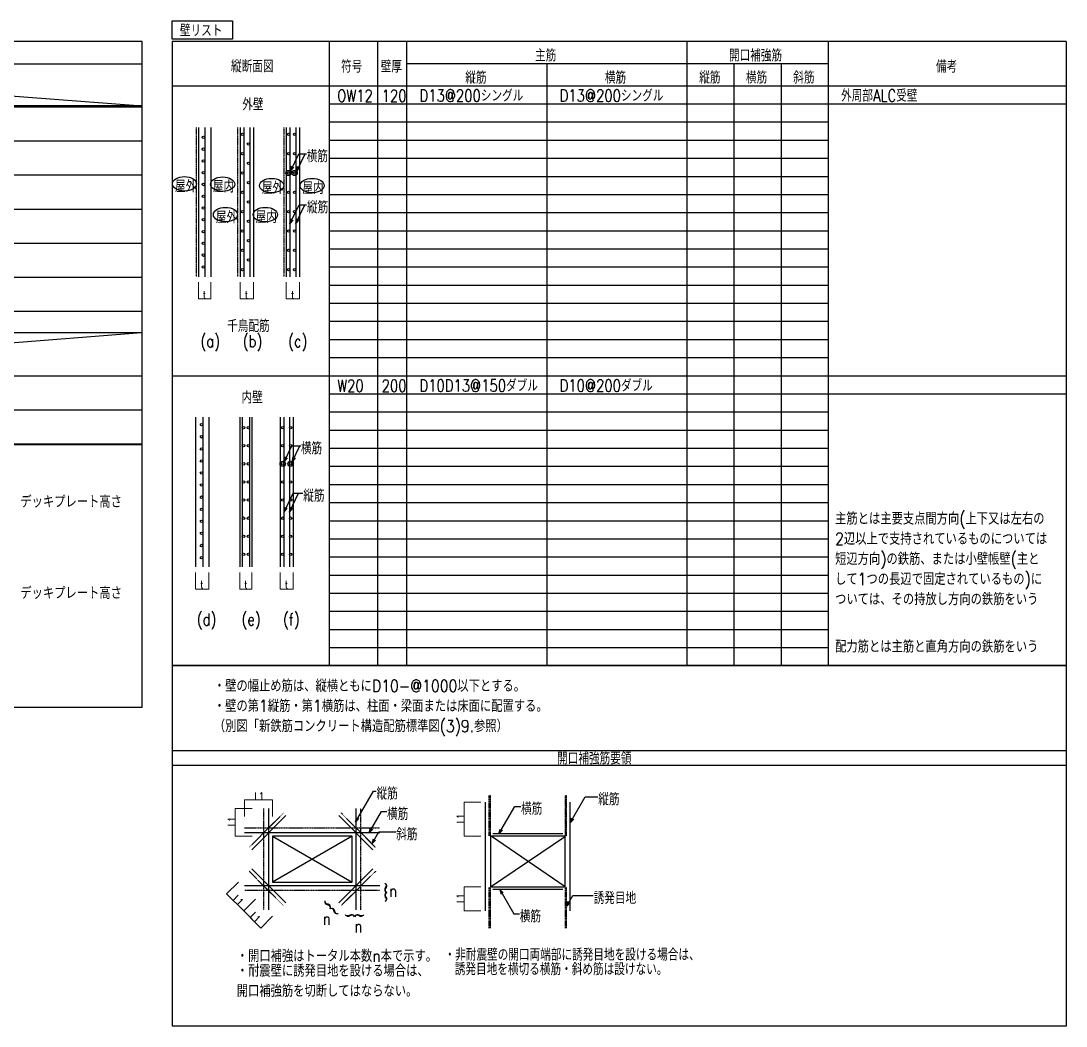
# Model space of a CAD drawing. Extents: x -668440 to 1010955, y -1678500 to 210463.
# Drawn here: x -133722 to -47193, y -1497306 to -1414108 of the extents above; entities that cross this region are included whole.
import ezdxf

# ---------------------------------------------------------------- set-up
doc = ezdxf.new("R2010")
doc.units = 0
doc.header["$MEASUREMENT"] = 0
doc.linetypes.add('HA01', pattern=[1.5, 0.75, -0.75])
doc.layers.get('0').update_dxf_attribs({"color": 3, "linetype": 'CONTINUOUS'})
doc.layers.get('Defpoints').update_dxf_attribs({"color": 251, "linetype": 'CONTINUOUS'})
for name, color, linetype in [('RC鉄筋', 4, 'CONTINUOUS'), ('RC鉄筋文字', 4, 'CONTINUOUS'), ('壁', 7, 'CONTINUOUS'), ('寸法', 3, 'CONTINUOUS'), ('注記', 3, 'CONTINUOUS')]:
    doc.layers.add(name, color=color, linetype=linetype)
doc.styles.add('DRACAD', font='txt', dxfattribs={"width": 0.85, "bigfont": 'extfont2'})

# ---------------------------------------------------------------- blocks, each defined once
blk = doc.blocks.new('床スラブリスト')
at = {"layer": 'Defpoints'}
for p, q in [((110279.99994, -743538.59997), (113925.52514, -743814.20002)), ((113922.09861, -745319.00004), (110279.99994, -745604.60014))]:
    blk.add_line(p, q, dxfattribs=at)
at = {"layer": '注記'}
for p, q in [((113925.52514, -743388.59997), (104999.99994, -743388.59997)), ((113925.52514, -747798.40022), (113925.52514, -743388.59997)), ((113925.52514, -743538.59997), (104999.99994, -743538.59997)), ((113925.52514, -743814.20002), (104999.99994, -743814.20002)), ((113925.52514, -743824.20002), (104999.99994, -743824.20002)), ((113925.52514, -744049.60002), (104999.99994, -744049.60002)), ((113925.52514, -744049.60002), (104999.99994, -744049.60002)), ((113925.52514, -744275.00002), (104999.99994, -744275.00002)), ((113925.52514, -744275.00002), (104999.99994, -744275.00002)), ((113925.52515, -744500.40002), (104999.99995, -744500.40002)), ((113925.52515, -744725.80002), (104999.99995, -744725.80002)), ((113925.52514, -744951.20001), (104999.99994, -744951.20001)), ((113925.52517, -745176.60001), (104999.99997, -745176.60001)), ((113925.52514, -745319.00004), (104999.99994, -745319.00004)), ((113925.52514, -745604.60014), (104999.99994, -745604.60014)), ((113925.52514, -745830.00014), (104999.99994, -745830.00014)), ((113925.52514, -745830.00014), (104999.99994, -745830.00014)), ((113925.52514, -746059.60007), (104999.99993, -746059.60007)), ((113925.52514, -746059.60007), (104999.99993, -746059.60007)), ((113925.52514, -746055.40014), (104999.99994, -746055.40014)), ((113925.52514, -746055.40014), (104999.99994, -746055.40014)), ((113925.52514, -746055.40014), (104999.99994, -746055.40014)), ((113925.52514, -746055.40014), (104999.99994, -746055.40014)), ((113925.52514, -746055.40017), (104999.99994, -746055.40017)), ((113925.52514, -746059.60007), (104999.99994, -746059.60007)), ((113925.52514, -746059.60013), (104999.99994, -746059.60013)), ((113925.52514, -746059.60013), (104999.99994, -746059.60013)), ((104999.99995, -746055.40023), (113925.52514, -746055.40023)), ((113925.52514, -746059.60013), (104999.99995, -746059.60013)), ((113925.52514, -747798.40022), (104999.99995, -747798.40022))]:
    blk.add_line(p, q, dxfattribs=at)
at = {"layer": '注記', "char_height": 80, "attachment_point": 1, "style": 'DRACAD'}
for insert in [(113119.27345, -746396.43793), (113119.27345, -747001.00753)]:
    blk.add_mtext('デッキプレート高さ', dxfattribs=dict(at, insert=insert))
blk = doc.blocks.new('壁リスト')
at = {"layer": 'RC鉄筋', "color": 7}
for p, q in [((346179, -289165), (346179, -301545)), ((349408, -289165), (349408, -301545)), ((349908, -289165), (349908, -301545)), ((353225, -289165), (353225, -301545)), ((353725, -289165), (353725, -301545)), ((346017, -313165), (346017, -325545)), ((349292, -313165), (349292, -325545)), ((349892, -313165), (349892, -325545)), ((352738, -313165), (352738, -325545)), ((353189, -313165), (353189, -325545)), ((369436, -354015), (369436, -345015)), ((376432, -354015), (376432, -345015)), ((351488, -353939), (351488, -345539)), ((358688, -345539), (358688, -353939)), ((350076, -348955), (352904, -346127)), ((357276, -346127), (360104, -348955)), ((349488, -347539), (360688, -347539)), ((375839, -347643), (370034, -347643)), ((352904, -353355), (350076, -350527)), ((360104, -350527), (357276, -353355)), ((360688, -351939), (349488, -351939)), ((375839, -352239), (370034, -352239))]:
    blk.add_line(p, q, dxfattribs=at)
at = {"layer": 'RC鉄筋', "color": 7, "linetype": 'HA01'}
for p, q in [((349864, -348743), (352692, -345915)), ((351088, -353939), (351088, -345539)), ((357488, -345915), (360316, -348743)), ((359088, -345539), (359088, -353939)), ((349482, -347139), (360688, -347139)), ((352692, -353567), (349864, -350739)), ((360316, -350739), (357488, -353567)), ((360688, -352339), (349488, -352339))]:
    blk.add_line(p, q, dxfattribs=at)
at = {"layer": 'RC鉄筋', "color": 7}
for centre in [(349308, -289745), (353125, -289745), (353625, -289745), (346079, -289997), (349808, -290545), (346079, -290969), (349308, -291345), (353125, -291345), (353625, -291345), (346079, -291941), (349808, -292145), (346079, -292917), (349308, -292945), (353125, -292945), (353625, -292945), (346079, -293893), (349808, -293745), (346079, -294869), (349308, -294545), (353125, -294545), (353625, -294545), (346079, -295841), (349808, -295345), (346079, -296813), (349308, -296145), (353125, -296145), (353625, -296145), (349308, -297745), (349808, -296945), (353125, -297745), (353625, -297745), (346079, -297789), (349808, -298545), (346079, -298765), (349308, -299345), (353125, -299345), (353625, -299345), (346079, -299741), (349808, -300145), (346079, -300713), (349308, -300945), (353125, -300945), (353625, -300945), (345917, -313777), (349392, -314014), (349792, -314014), (352638, -314014), (353289, -314014), (345917, -314777), (345917, -315777), (349392, -315514), (349792, -315514), (352638, -315514), (353289, -315514), (345917, -316777), (349392, -317014), (349392, -317014), (349792, -317014), (349792, -317014), (352638, -317014), (353289, -317014), (345917, -317777), (349392, -318514), (349392, -318514), (349792, -318514), (349792, -318514), (352638, -318514), (352638, -318514), (353289, -318514), (353289, -318514), (345917, -318777), (345917, -319777), (349392, -320014), (349792, -320014), (352638, -320014), (353289, -320014), (345917, -320777), (345917, -321777), (349392, -321514), (349792, -321514), (352638, -321514), (353289, -321514), (345917, -322777), (349392, -323014), (349792, -323014), (352638, -323014), (353289, -323014), (345917, -323777), (349392, -324514), (349792, -324514), (352638, -324514), (353289, -324514), (345917, -324777)]:
    blk.add_circle(centre, 100, dxfattribs=at)
at = {"layer": 'RC鉄筋文字'}
for p, q in [((353280, -292785), (353969, -291353)), ((353795, -292799), (354493, -291353)), ((353969, -291353), (354609, -291353)), ((354493, -291353), (354609, -291353)), ((353280, -292785), (353357, -292378)), ((353795, -292799), (353872, -292393)), ((353280, -292785), (353550, -292471)), ((353795, -292799), (354066, -292486)), ((353231, -297150), (353997, -295584)), ((353722, -297135), (354480, -295584)), ((353997, -295584), (354609, -295584)), ((354480, -295584), (354609, -295584)), ((353231, -297150), (353310, -296743)), ((353722, -297135), (353802, -296728)), ((353231, -297150), (353503, -296838)), ((353722, -297135), (353994, -296822)), ((352769, -316841), (353382, -315539)), ((353382, -315539), (354126, -315539)), ((353425, -316851), (354045, -315539)), ((354045, -315539), (354126, -315539)), ((352769, -316841), (352842, -316433)), ((352769, -316841), (353036, -316525)), ((353425, -316851), (353499, -316443)), ((353425, -316851), (353693, -316535)), ((352748, -321003), (353505, -319454)), ((353196, -321004), (353954, -319454)), ((353505, -319454), (354298, -319454)), ((353954, -319454), (354298, -319454)), ((352748, -321003), (352827, -320597)), ((352748, -321003), (353020, -320691)), ((353196, -321004), (353275, -320598)), ((353196, -321004), (353468, -320692)), ((358660, -346676), (360145, -344103)), ((360145, -344103), (360365, -344103)), ((376447, -346716), (377682, -344577)), ((377682, -344577), (378719, -344577)), ((359807, -347544), (360816, -345797)), ((360816, -345797), (361258, -345797)), ((370537, -347642), (371850, -345367)), ((371850, -345367), (372355, -345367)), ((358660, -346676), (358767, -346276)), ((358660, -346676), (358953, -346383)), ((376447, -346716), (376554, -346316)), ((376447, -346716), (376740, -346423)), ((359807, -347544), (359915, -347144)), ((359807, -347544), (360100, -347251)), ((360040, -348448), (360597, -347483)), ((360597, -347483), (361991, -347483)), ((370537, -347642), (370645, -347242)), ((370537, -347642), (370830, -347349)), ((360040, -348448), (360147, -348048)), ((360040, -348448), (360333, -348155)), ((370609, -352239), (370902, -352532)), ((370609, -352239), (370716, -352639)), ((370609, -352239), (371783, -354273)), ((376155, -353623), (376660, -352749)), ((376660, -352749), (378340, -352749)), ((376155, -353623), (376263, -353223)), ((376155, -353623), (376448, -353331)), ((371783, -354273), (372250, -354273))]:
    blk.add_line(p, q, dxfattribs=at)
for centre in [(353125, -292945), (353625, -292945), (352638, -317014), (353289, -317014)]:
    blk.add_circle(centre, 217, dxfattribs=at)
at = {"layer": '壁', "color": 7, "linetype": 'HA01'}
for p, q in [((345479, -289165), (345479, -301545)), ((348908, -289165), (348908, -301545)), ((352725, -289165), (352725, -301545)), ((369736, -347843), (369736, -344443)), ((369839, -347843), (369839, -344443)), ((376044, -347841), (376044, -344443)), ((376136, -347843), (376136, -344443)), ((369736, -355439), (369736, -352039)), ((369839, -355439), (369839, -352039)), ((376044, -355439), (376044, -352039)), ((376136, -355439), (376136, -352039))]:
    blk.add_line(p, q, dxfattribs=at)
at = {"layer": '壁', "color": 7}
for p, q in [((345679, -289165), (345679, -301545)), ((346679, -289165), (346679, -301545)), ((349108, -289165), (349108, -301545)), ((350208, -289165), (350208, -301545)), ((352925, -289165), (352925, -301545)), ((354025, -289165), (354025, -301545)), ((345417, -313165), (345417, -325545)), ((346517, -313165), (346517, -325545)), ((349092, -313165), (349092, -325545)), ((350092, -313165), (350092, -325545)), ((352417, -313165), (352417, -325545)), ((353517, -313165), (353517, -325545)), ((358388, -347839), (351788, -347839)), ((351788, -347839), (351788, -351639)), ((358388, -351639), (358388, -347839)), ((369832, -347843), (369832, -352039)), ((376032, -347843), (369839, -347843)), ((376032, -352039), (376032, -347843)), ((351788, -351639), (358388, -351639)), ((369832, -352039), (376032, -352039))]:
    blk.add_line(p, q, dxfattribs=at)
at = {"layer": '壁'}
for p, q in [((358388, -347839), (351788, -351639)), ((351788, -347839), (358388, -351639)), ((369832, -352039), (376044, -347841)), ((369832, -352039), (376044, -347841)), ((376032, -352039), (369884, -347843)), ((376032, -352039), (369884, -347843))]:
    blk.add_line(p, q, dxfattribs=at)
at = {"layer": '寸法', "lineweight": 9}
for p, q in [((345679, -301981), (345679, -303362)), ((346679, -301981), (346679, -303362)), ((349108, -301988), (349108, -303369)), ((350208, -301988), (350208, -303369)), ((352925, -301988), (352925, -303369)), ((354025, -301988), (354025, -303369)), ((345679, -303362), (346679, -303362)), ((349108, -303369), (350208, -303369)), ((352925, -303369), (354025, -303369)), ((345417, -325998), (345417, -327379)), ((346517, -325998), (346517, -327379)), ((349092, -325998), (349092, -327379)), ((350092, -325998), (350092, -327379)), ((352417, -325998), (352417, -327379)), ((353517, -325998), (353517, -327379)), ((345417, -327379), (346517, -327379)), ((349092, -327379), (350092, -327379)), ((352417, -327379), (353517, -327379)), ((349488, -346214), (349488, -344833)), ((349488, -344833), (351788, -344833)), ((351788, -346214), (351788, -344833)), ((369037, -345015), (367656, -345015)), ((367656, -347843), (367656, -345015)), ((350096, -345539), (348715, -345539)), ((348715, -345539), (348715, -347839)), ((350096, -347839), (348715, -347839)), ((369037, -347843), (367656, -347843)), ((348969, -351635), (347993, -352612)), ((369035, -352039), (367654, -352039)), ((367654, -354015), (367654, -352039)), ((347993, -352612), (349406, -354023)), ((350382, -353046), (349406, -354023)), ((350382, -353046), (349406, -354023)), ((349406, -354023), (350823, -355438)), ((351799, -354461), (350823, -355438)), ((369035, -354015), (367654, -354015))]:
    blk.add_line(p, q, dxfattribs=at)
at = {"layer": '寸法', "color": 0, "linetype": 'ByBlock', "const_width": 40}
for points in [[(349493, -344833, 1), (349483, -344833, 1)], [(351783, -344833, 1), (351793, -344833, 1)], [(367656, -345020, 1), (367656, -345010, 1)], [(348715, -345544, 1), (348715, -345534, 1)], [(348715, -347834, 1), (348715, -347844, 1)], [(367656, -347838, 1), (367656, -347848, 1)], [(367654, -352044, 1), (367654, -352034, 1)], [(347997, -352616, 1), (347990, -352609, 1)], [(349403, -354020, 1), (349410, -354027, 1)], [(349410, -354027, 1), (349403, -354020, 1)], [(367654, -354010, 1), (367654, -354020, 1)], [(350820, -355435, 1), (350827, -355442, 1)]]:
    blk.add_lwpolyline(points, format="xyb", close=True, dxfattribs=at)
at = {"layer": '注記'}
for p, q in [((343492, -280354), (348492, -280354)), ((343492, -281854), (343492, -280354)), ((348492, -280354), (348492, -281854)), ((348492, -281854), (343492, -281854)), ((417492, -282054), (343492, -282054)), ((343492, -282054), (343492, -363553)), ((356492, -282054), (356492, -333720)), ((360492, -282054), (360492, -333720)), ((362892, -282054), (362892, -333720)), ((386092, -282054), (386092, -333720)), ((397792, -282054), (397792, -333720)), ((417492, -282054), (417492, -333720)), ((362892, -283887), (397792, -283887)), ((374492, -283887), (374492, -333720)), ((389992, -283887), (389992, -333720)), ((393892, -283887), (393892, -333720)), ((343492, -285720), (417492, -285720)), ((356492, -287220), (417492, -287220)), ((356492, -288720), (397792, -288720)), ((356492, -290220), (397792, -290220)), ((356492, -291720), (397792, -291720)), ((356492, -293220), (397792, -293220)), ((356492, -294720), (397792, -294720)), ((356492, -296220), (397792, -296220)), ((356492, -297720), (397792, -297720)), ((356492, -299220), (397792, -299220)), ((356492, -300720), (397792, -300720)), ((356492, -302220), (397792, -302220)), ((356492, -303720), (397792, -303720)), ((356492, -305220), (397792, -305220)), ((356492, -306720), (397792, -306720)), ((356492, -308220), (397792, -308220)), ((343492, -309720), (417492, -309720)), ((356492, -311220), (417492, -311220)), ((356492, -312720), (397792, -312720)), ((356492, -314220), (397792, -314220)), ((356492, -315720), (397792, -315720)), ((356492, -317220), (397792, -317220)), ((356492, -318720), (397792, -318720)), ((356492, -320220), (397792, -320220)), ((356492, -321720), (397792, -321720)), ((356492, -323220), (397792, -323220)), ((356492, -324720), (397792, -324720)), ((356492, -326220), (397792, -326220)), ((356492, -327720), (397792, -327720)), ((356492, -329220), (397792, -329220)), ((356492, -330720), (397792, -330720)), ((356492, -332220), (397792, -332220)), ((343492, -333720), (417492, -333720)), ((417492, -333720), (343492, -333720)), ((417492, -333720), (417492, -363553)), ((343492, -340754), (417492, -340754)), ((343492, -341954), (417492, -341954)), ((417492, -363553), (343492, -363553))]:
    blk.add_line(p, q, dxfattribs=at)
at = {"layer": '注記', "color": 0, "linetype": 'ByBlock', "const_width": 40}
for points in [[(345684, -303362, 1), (345674, -303362, 1)], [(346674, -303362, 1), (346684, -303362, 1)], [(349113, -303369, 1), (349103, -303369, 1)], [(350203, -303369, 1), (350213, -303369, 1)], [(352930, -303369, 1), (352920, -303369, 1)], [(354020, -303369, 1), (354030, -303369, 1)], [(345422, -327379, 1), (345412, -327379, 1)], [(346512, -327379, 1), (346522, -327379, 1)], [(349097, -327379, 1), (349087, -327379, 1)], [(350087, -327379, 1), (350097, -327379, 1)], [(352422, -327379, 1), (352412, -327379, 1)], [(353512, -327379, 1), (353522, -327379, 1)]]:
    blk.add_lwpolyline(points, format="xyb", close=True, dxfattribs=at)
at = {"layer": '注記'}
for centre in [(344505, -293837), (347662, -293868), (351720, -293986), (355076, -293986), (347901, -296390), (351198, -296390)]:
    blk.add_ellipse(centre, major_axis=(-1000, 0), ratio=0.600401, dxfattribs=at)
at = {"layer": 'RC鉄筋文字', "style": 'DRACAD', "width": 0.8}
for s, p in [('横筋', (354622, -292053)), ('縦筋', (354649, -296284)), ('横筋', (354139, -316239)), ('縦筋', (354338, -320154)), ('縦筋', (360405, -344803)), ('縦筋', (378759, -345277)), ('横筋', (372368, -346067)), ('横筋', (361271, -346497)), ('斜筋', (362031, -348183)), ('}', (360915, -352917)), ('n', (361451, -352853)), ('誘発目地', (378380, -353449)), ('横筋', (372264, -354973)), ('n', (355955, -355168)), ('n', (358568, -355796))]:
    blk.add_text(s, height=1000, dxfattribs=at).set_placement(p)
for rotation, p in [(225, (356514, -353295)), (270, (358156, -354166))]:
    blk.add_text('}', height=1000, rotation=rotation, dxfattribs=at).set_placement(p)
at = {"layer": '寸法', "lineweight": 9, "style": 'DRACAD', "width": 0.8}
for s, height, p in [('t', 610, (346035, -303332)), ('t', 610, (349513, -303332)), ('t', 610, (353330, -303332)), ('t', 610, (345822, -327320)), ('t', 610, (349447, -327320)), ('t', 610, (352822, -327320)), ('L1', 609.6, (350313, -344833))]:
    blk.add_text(s, height=height, dxfattribs=at).set_placement(p)
for rotation, p in [(90, (348715, -347014)), (90, (367656, -346755)), (315.04049, (348470, -353088)), (90, (367654, -353353)), (315.04049, (349885, -354501))]:
    blk.add_text('L1', height=609.6, rotation=rotation, dxfattribs=at).set_placement(p)
at = {"layer": '注記', "style": 'DRACAD', "width": 0.8}
for s, p in [('壁リスト', (344123, -281649)), ('主筋', (373528, -283715)), ('開口補強筋', (389581, -283715)), ('縦断面図', (348358, -284612)), ('符号', (357466, -284632)), ('壁厚', (360753, -284632)), ('備考', (406722, -284632)), ('縦筋', (367754, -285548)), ('横筋', (379307, -285548)), ('縦筋', (387120, -285541)), ('横筋', (390986, -285541)), ('斜筋', (394903, -285541)), ('OW12', (357147, -287055)), ('120', (360830, -287055)), ('D13@200シングル', (363963, -287038)), ('D13@200シングル', (375563, -287038)), ('外周部ALC受壁', (398863, -287038)), ('外壁', (349291, -287770)), ('屋外', (343720, -294537)), ('屋内', (346861, -294561)), ('屋外', (350914, -294685)), ('屋内', (354263, -294685)), ('屋外', (347104, -297101)), ('屋内', (350396, -297085)), ('千鳥配筋', (348036, -306105)), ('(a)', (345831, -307364)), ('(b)', (349333, -307364)), ('(c)', (353094, -307364)), ('W20', (357147, -311055)), ('200', (360830, -311055)), ('D10D13@150ダブル', (363963, -311038)), ('D10@200ダブル', (375563, -311038)), ('内壁', (349224, -312023)), ('(d)', (345530, -330390)), ('(e)', (349231, -330390)), ('(f)', (352662, -330390)), ('開口補強筋要領', (375352, -341900)), ('・非耐震壁の開口両端部に誘発目地を設ける場合は、', (366036, -358141)), ('誘発目地を横切る横筋・斜め筋は設けない。', (366885, -359341))]:
    blk.add_text(s, height=1000, dxfattribs=at).set_placement(p)
at = {"layer": '注記', "char_height": 1000, "attachment_point": 1, "style": 'DRACAD'}
for s, insert in [('主筋とは主要支点間方向(上下又は左右の\\P2辺以上で支持されているものについては\\P短辺方向)の鉄筋、または小壁帳壁(主と\\Pして1つの長辺で固定されているもの)に\\Pついては、その持放し方向の鉄筋をいう', (398368, -321048)), ('配力筋とは主筋と直角方向の鉄筋をいう', (398368, -331638)), ('・壁の幅止め筋は、縦横ともにD10-@1000以下とする。\\P・壁の第1縦筋・第1横筋は、柱面・梁面または床面に配置する。\\P（別図「新鉄筋コンクリート構造配筋標準図(3)9.参照）', (346936, -334888)), ('\\W0.85;・開口補強はトータル本数n本で示す。', (348830, -357245)), ('・耐震壁に誘発目地を設ける場合は、\\P開口補強筋を切断してはならない。', (348830, -358470))]:
    blk.add_mtext(s, dxfattribs=dict(at, insert=insert))

msp = doc.modelspace()

# ---------------------------------------------------------------- block references
at = {"xscale": 12.5, "yscale": 12.5, "zscale": 12.5}
msp.add_blockref('床スラブリスト', (-1547762.25647, 7876549.6902), dxfattribs=at)
msp.add_blockref('壁リスト', (-464685.17892, -1133753.46904))

doc.saveas('drawing.dxf')
